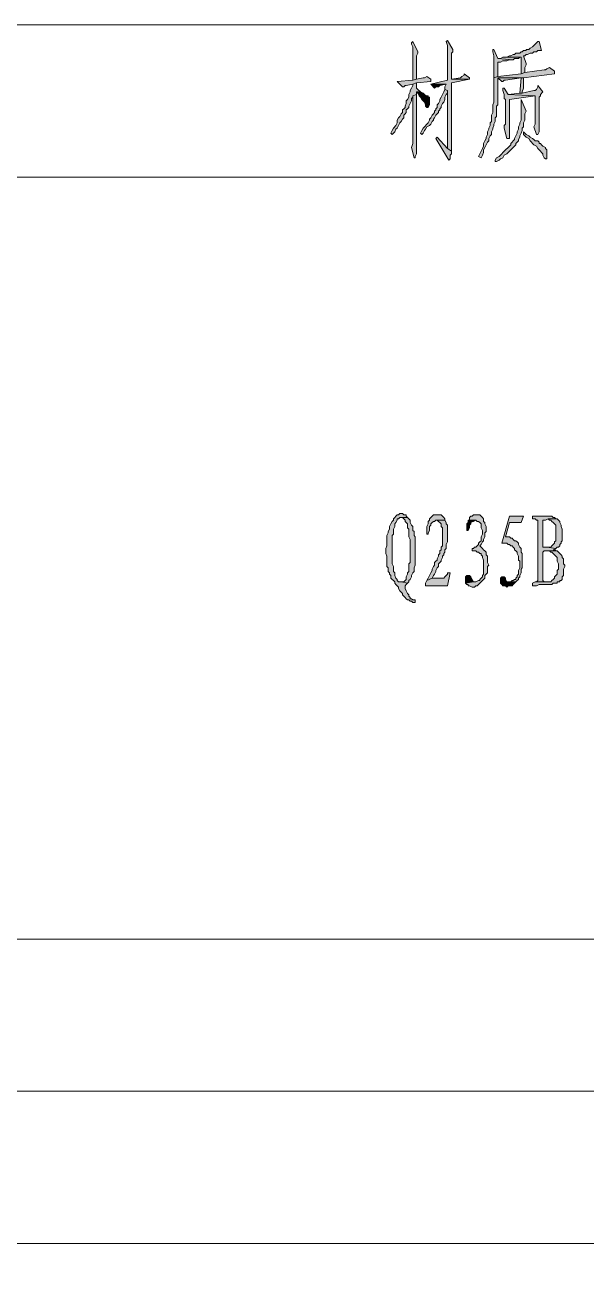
# Model space of a CAD drawing. Header units: millimetres. Extents: x 24 to 410, y 10 to 282.
# Drawn here: x 273.48 to 291.91, y 132.29 to 173.1 of the extents above; entities that cross this region are included whole.
import ezdxf

# ---------------------------------------------------------------- set-up
doc = ezdxf.new("R2010")
doc.units = ezdxf.units.MM

msp = doc.modelspace()

# ---------------------------------------------------------------- hatches: boundary and pattern name
h = msp.add_hatch(color=7)
h.dxf.hatch_style = 2
h.paths.add_polyline_path([(286.215667, 172.550667), (286.173333, 172.508333), (286.173333, 172.466), (286.215667, 172.381333), (286.215667, 171.280667), (286.342667, 171.323), (286.342667, 171.704), (286.342667, 171.746333), (286.342667, 172.085), (286.385, 172.169667), (286.385, 172.212)])
h = msp.add_hatch(color=7)
h.dxf.hatch_style = 2
h.paths.add_polyline_path([(287.358667, 172.593), (287.316333, 172.550667), (287.358667, 172.423667), (287.358667, 171.280667), (286.808333, 171.153667), (287.316333, 171.153667), (287.274, 171.069), (287.274, 170.984333), (287.358667, 170.942), (287.358667, 169.037), (287.485667, 168.952333), (287.485667, 169.629667), (287.485667, 169.799), (287.485667, 171.196), (288.078333, 171.323), (287.485667, 171.323), (287.485667, 171.365333), (287.485667, 172.169667), (287.528, 172.212), (287.528, 172.296667)])
h = msp.add_hatch(color=7)
h.dxf.hatch_style = 2
h.paths.add_polyline_path([(288.882667, 172.296667), (288.840333, 172.296667), (288.840333, 172.212), (288.882667, 172.085), (288.882667, 171.365333), (289.009667, 171.407667), (289.009667, 171.873333), (289.052, 171.873333), (289.094333, 171.873333), (289.179, 171.915667), (289.263667, 171.915667), (289.306, 171.915667), (289.390667, 171.958), (289.517667, 171.958), (289.009667, 172.000333)])
h = msp.add_hatch(color=7)
h.dxf.hatch_style = 2
h.paths.add_polyline_path([(290.364333, 172.550667), (290.322, 172.550667), (290.279667, 172.508333), (290.237333, 172.466), (290.195, 172.423667), (290.152667, 172.381333), (290.068, 172.339), (290.025667, 172.296667), (289.941, 172.296667), (289.941, 172.254333), (289.856333, 172.254333), (289.814, 172.212), (289.771667, 172.212), (289.729333, 172.169667), (289.602333, 172.169667), (289.56, 172.127333), (289.517667, 172.127333), (289.433, 172.085), (289.390667, 172.085), (289.306, 172.042667), (289.771667, 172.042667), (289.771667, 172.000333), (289.771667, 171.915667), (289.771667, 171.831), (289.771667, 171.492333), (289.898667, 171.534667), (289.898667, 171.704), (289.941, 171.788667), (289.941, 171.831), (289.856333, 172.085), (289.898667, 172.085), (289.941, 172.127333), (289.983333, 172.127333), (290.068, 172.169667), (290.152667, 172.169667), (290.195, 172.212), (290.279667, 172.212), (290.322, 172.254333), (290.449, 172.254333)])
h = msp.add_hatch(color=7)
h.dxf.hatch_style = 2
h.paths.add_polyline_path([(289.306, 172.042667), (289.179, 172.042667), (289.094333, 172.000333), (289.009667, 172.000333), (289.517667, 171.958), (289.56, 172.000333), (289.687, 172.000333), (289.729333, 172.042667), (289.771667, 172.042667)])
h = msp.add_hatch(color=7)
h.dxf.hatch_style = 2
h.paths.add_polyline_path([(287.909, 171.492333), (287.909, 171.45), (287.824333, 171.407667), (287.782, 171.365333), (287.485667, 171.323), (288.078333, 171.323), (288.078333, 171.365333)])
h = msp.add_hatch(color=7)
h.dxf.hatch_style = 2
h.paths.add_polyline_path([(290.703, 171.704), (290.618333, 171.661667), (290.576, 171.619333), (290.533667, 171.619333), (289.898667, 171.534667), (289.771667, 171.492333), (289.009667, 171.407667), (288.882667, 171.365333), (288.882667, 170.561), (288.840333, 170.476333), (288.840333, 170.222333), (288.798, 170.137667), (288.798, 170.053), (288.798, 170.010667), (288.798, 169.926), (288.755667, 169.883667), (288.755667, 169.799), (288.713333, 169.714333), (288.713333, 169.672), (288.671, 169.587333), (288.671, 169.502667), (288.628667, 169.418), (288.628667, 169.375667), (288.586333, 169.291), (288.544, 169.206333), (288.544, 169.121667), (288.501667, 169.037), (288.459333, 168.952333), (288.417, 168.867667), (288.374667, 168.783), (288.459333, 168.740667), (288.501667, 168.825333), (288.544, 168.91), (288.544, 168.994667), (288.586333, 169.079333), (288.628667, 169.164), (288.671, 169.248667), (288.713333, 169.291), (288.713333, 169.375667), (288.755667, 169.460333), (288.798, 169.502667), (288.798, 169.587333), (288.840333, 169.672), (288.840333, 169.714333), (288.882667, 169.799), (288.882667, 169.841333), (288.925, 169.926), (288.925, 170.053), (288.967333, 170.095333), (288.967333, 170.434), (289.009667, 170.476333), (289.009667, 171.365333), (289.856333, 171.365333), (290.872333, 171.492333), (290.872333, 171.577)])
h = msp.add_hatch(color=7)
h.dxf.hatch_style = 2
h.paths.add_polyline_path([(286.342667, 171.196), (286.215667, 171.153667), (286.215667, 171.111333), (286.173333, 171.026667), (286.131, 170.942), (286.131, 170.899667), (286.088667, 170.815), (286.088667, 170.730333), (286.046333, 170.645667), (286.004, 170.603333), (286.004, 170.518667), (285.961667, 170.434), (285.961667, 170.391667), (285.919333, 170.349333), (285.877, 170.307), (285.877, 170.222333), (285.834667, 170.18), (285.792333, 170.095333), (285.75, 170.053), (285.707667, 169.968333), (285.707667, 169.883667), (285.665333, 169.799), (285.580667, 169.714333), (285.538333, 169.629667), (285.496, 169.545), (285.538333, 169.502667), (285.623, 169.587333), (285.665333, 169.672), (285.707667, 169.714333), (285.75, 169.799), (285.792333, 169.883667), (285.834667, 169.926), (285.877, 170.010667), (285.919333, 170.053), (285.919333, 170.137667), (285.961667, 170.18), (286.004, 170.222333), (286.004, 170.307), (286.046333, 170.349333), (286.088667, 170.391667), (286.088667, 170.434), (286.131, 170.518667), (286.173333, 170.603333), (286.173333, 170.688), (286.215667, 170.730333), (286.215667, 170.772667), (286.342667, 170.815), (286.342667, 170.899667), (286.469667, 170.899667), (286.385, 170.984333), (286.342667, 171.026667)])
h = msp.add_hatch(color=7)
h.dxf.hatch_style = 2
h.paths.add_polyline_path([(286.681333, 171.407667), (286.596667, 171.365333), (286.554333, 171.365333), (286.342667, 171.323), (286.215667, 171.280667), (285.707667, 171.238333), (285.877, 171.069), (285.919333, 171.069), (285.961667, 171.111333), (286.004, 171.111333), (286.215667, 171.153667), (286.342667, 171.196), (286.808333, 171.238333), (286.808333, 171.323)])
h = msp.add_hatch(color=7)
h.dxf.hatch_style = 2
h.paths.add_polyline_path([(286.808333, 171.153667), (286.935333, 171.026667), (286.977667, 171.069), (287.062333, 171.069), (287.104667, 171.111333), (287.316333, 171.153667)])
h = msp.add_hatch(color=7)
h.dxf.hatch_style = 2
h.paths.add_polyline_path([(289.009667, 171.365333), (289.136667, 171.238333), (289.179, 171.238333), (289.221333, 171.280667), (289.263667, 171.280667), (289.771667, 171.365333)])
h = msp.add_hatch(color=7)
h.dxf.hatch_style = 2
h.paths.add_polyline_path([(289.856333, 171.365333), (289.009667, 171.365333), (289.771667, 171.365333), (289.729333, 170.857333), (289.814, 170.857333), (289.814, 170.899667), (289.856333, 171.026667)])
h = msp.add_hatch(color=7)
h.dxf.hatch_style = 2
h.paths.add_polyline_path([(289.221333, 171.026667), (289.179, 171.026667), (289.179, 170.942), (289.221333, 170.815), (289.221333, 170.688), (289.263667, 170.645667), (289.263667, 169.841333), (289.221333, 169.799), (289.221333, 169.714333), (289.306, 169.375667), (289.390667, 169.375667), (289.390667, 169.460333), (289.390667, 169.587333), (289.390667, 169.672), (289.390667, 170.645667), (290.237333, 170.772667), (289.348333, 170.815)])
h = msp.add_hatch(color=7)
h.dxf.hatch_style = 2
h.paths.add_polyline_path([(290.322, 171.111333), (290.322, 171.069), (290.279667, 170.984333), (290.237333, 170.942), (290.195, 170.942), (289.814, 170.857333), (289.729333, 170.857333), (289.348333, 170.815), (290.237333, 170.772667), (290.237333, 169.841333), (290.195, 169.756667), (290.279667, 169.502667), (290.322, 169.502667), (290.364333, 169.587333), (290.364333, 169.672), (290.364333, 170.730333), (290.406667, 170.772667), (290.406667, 170.815), (290.491333, 170.899667)])
h = msp.add_hatch(color=7)
h.dxf.hatch_style = 2
h.paths.add_polyline_path([(286.342667, 170.815), (286.215667, 170.772667), (286.215667, 169.206333), (286.173333, 169.079333), (286.258, 168.740667), (286.300333, 168.740667), (286.300333, 168.783), (286.342667, 168.867667)])
h = msp.add_hatch(color=7)
h.dxf.hatch_style = 2
h.paths.add_polyline_path([(286.469667, 170.899667), (286.342667, 170.899667), (286.385, 170.857333), (286.427333, 170.772667), (286.469667, 170.730333), (286.512, 170.645667), (286.554333, 170.603333), (286.596667, 170.561), (286.639, 170.476333), (286.639, 170.434), (286.681333, 170.391667), (286.723667, 170.391667), (286.766, 170.476333), (286.766, 170.730333), (286.723667, 170.730333), (286.723667, 170.772667), (286.681333, 170.772667), (286.596667, 170.815), (286.554333, 170.857333)])
h = msp.add_hatch(color=7)
h.dxf.hatch_style = 2
h.paths.add_polyline_path([(287.274, 170.984333), (287.231667, 170.899667), (287.189333, 170.815), (287.147, 170.730333), (287.104667, 170.645667), (287.104667, 170.603333), (287.062333, 170.518667), (287.02, 170.476333), (287.02, 170.391667), (286.977667, 170.349333), (286.977667, 170.307), (286.935333, 170.264667), (286.935333, 170.222333), (286.893, 170.18), (286.850667, 170.137667), (286.808333, 170.053), (286.766, 170.010667), (286.766, 169.968333), (286.723667, 169.883667), (286.681333, 169.841333), (286.596667, 169.756667), (286.554333, 169.714333), (286.512, 169.629667), (286.469667, 169.545), (286.512, 169.502667), (286.554333, 169.545), (286.596667, 169.629667), (286.639, 169.672), (286.681333, 169.756667), (286.766, 169.799), (286.808333, 169.841333), (286.850667, 169.926), (286.893, 169.968333), (286.893, 170.010667), (286.935333, 170.053), (286.977667, 170.137667), (287.02, 170.18), (287.062333, 170.222333), (287.062333, 170.264667), (287.104667, 170.307), (287.104667, 170.349333), (287.147, 170.391667), (287.147, 170.434), (287.189333, 170.518667), (287.231667, 170.561), (287.274, 170.645667), (287.274, 170.730333), (287.316333, 170.815), (287.358667, 170.857333), (287.358667, 170.942)])
h = msp.add_hatch(color=7)
h.dxf.hatch_style = 2
h.paths.add_polyline_path([(289.771667, 170.645667), (289.771667, 169.968333), (289.729333, 169.883667), (289.729333, 169.841333), (289.687, 169.756667), (289.687, 169.672), (289.644667, 169.587333), (289.644667, 169.545), (289.602333, 169.460333), (289.56, 169.375667), (289.56, 169.333333), (289.517667, 169.291), (289.475333, 169.248667), (289.433, 169.206333), (289.433, 169.164), (289.390667, 169.121667), (289.348333, 169.079333), (289.263667, 168.994667), (289.221333, 168.952333), (289.179, 168.91), (289.136667, 168.867667), (289.052, 168.783), (288.967333, 168.740667), (288.925, 168.656), (288.925, 168.613667), (288.967333, 168.613667), (289.052, 168.656), (289.094333, 168.698333), (289.179, 168.740667), (289.221333, 168.825333), (289.306, 168.867667), (289.348333, 168.91), (289.390667, 168.952333), (289.433, 168.994667), (289.475333, 169.037), (289.517667, 169.079333), (289.56, 169.121667), (289.602333, 169.164), (289.602333, 169.206333), (289.644667, 169.248667), (289.687, 169.291), (289.687, 169.333333), (289.729333, 169.418), (289.729333, 169.460333), (289.771667, 169.545), (289.814, 169.629667), (289.814, 169.714333), (289.856333, 169.756667), (289.856333, 169.883667), (289.898667, 169.968333), (289.898667, 170.18), (289.941, 170.264667)])
h = msp.add_hatch(color=7)
h.dxf.hatch_style = 2
h.paths.add_polyline_path([(287.02, 169.418), (286.977667, 169.375667), (287.401, 168.656), (287.443333, 168.698333), (287.443333, 168.825333), (287.485667, 168.867667), (287.485667, 168.952333), (287.358667, 169.037)])
h = msp.add_hatch(color=7)
h.dxf.hatch_style = 2
h.paths.add_polyline_path([(289.856333, 169.587333), (289.856333, 169.502667), (289.898667, 169.460333), (289.941, 169.418), (290.025667, 169.375667), (290.068, 169.291), (290.110333, 169.248667), (290.152667, 169.206333), (290.195, 169.164), (290.279667, 169.121667), (290.322, 169.037), (290.364333, 168.994667), (290.406667, 168.952333), (290.449, 168.91), (290.491333, 168.867667), (290.491333, 168.825333), (290.533667, 168.740667), (290.576, 168.698333), (290.618333, 168.698333), (290.618333, 168.825333), (290.618333, 168.994667), (290.576, 169.037), (290.576, 169.079333), (290.491333, 169.121667), (290.449, 169.164), (290.406667, 169.206333), (290.364333, 169.206333), (290.364333, 169.248667), (290.322, 169.291), (290.237333, 169.291), (290.195, 169.333333), (290.152667, 169.375667), (290.068, 169.418), (290.025667, 169.460333), (289.941, 169.502667)])
h = msp.add_hatch(color=7)
h.dxf.hatch_style = 2
h.paths.add_polyline_path([(285.877, 157.056667), (285.792333, 157.056667), (285.75, 157.014333), (285.707667, 157.014333), (285.665333, 156.972), (285.623, 156.929667), (285.580667, 156.887333), (285.580667, 156.845), (285.538333, 156.802667), (285.496, 156.718), (285.453667, 156.633333), (285.453667, 156.548667), (285.411333, 156.464), (285.411333, 156.421667), (285.369, 156.337), (285.369, 155.998333), (285.326667, 155.913667), (285.326667, 155.744333), (285.369, 155.659667), (285.369, 155.321), (285.411333, 155.278667), (285.411333, 155.151667), (285.453667, 155.109333), (285.453667, 155.067), (285.496, 155.024667), (285.496, 154.94), (285.538333, 154.897667), (285.580667, 154.855333), (285.623, 154.813), (285.623, 154.770667), (285.665333, 154.728333), (285.707667, 154.686), (285.75, 154.643667), (285.75, 154.601333), (285.792333, 154.516667), (285.834667, 154.474333), (285.877, 154.432), (285.877, 154.389667), (285.919333, 154.347333), (285.961667, 154.305), (286.004, 154.262667), (286.046333, 154.220333), (286.088667, 154.220333), (286.131, 154.178), (286.173333, 154.178), (286.215667, 154.135667), (286.300333, 154.135667), (286.300333, 154.220333), (286.215667, 154.220333), (286.173333, 154.262667), (286.131, 154.262667), (286.131, 154.305), (286.088667, 154.347333), (286.088667, 154.389667), (286.046333, 154.432), (286.004, 154.516667), (285.961667, 154.601333), (285.961667, 154.686), (286.004, 154.728333), (286.046333, 154.770667), (285.834667, 154.813), (285.75, 154.813), (285.707667, 154.855333), (285.707667, 154.897667), (285.665333, 154.94), (285.623, 155.024667), (285.623, 155.109333), (285.580667, 155.151667), (285.580667, 155.321), (285.538333, 155.405667), (285.538333, 156.337), (285.580667, 156.379333), (285.580667, 156.548667), (285.623, 156.633333), (285.623, 156.718), (285.665333, 156.760333), (285.707667, 156.845), (285.707667, 156.887333), (285.75, 156.887333), (285.792333, 156.929667), (286.046333, 156.929667), (286.004, 156.972), (286.004, 157.014333), (285.961667, 157.014333), (285.919333, 157.014333)])
h = msp.add_hatch(color=7)
h.dxf.hatch_style = 2
h.paths.add_polyline_path([(286.046333, 156.929667), (285.834667, 156.929667), (285.877, 156.929667), (285.919333, 156.887333), (285.961667, 156.845), (285.961667, 156.802667), (286.004, 156.760333), (286.046333, 156.718), (286.046333, 156.591), (286.088667, 156.548667), (286.088667, 156.294667), (286.131, 156.21), (286.131, 155.532667), (286.131, 155.448), (286.088667, 155.405667), (286.088667, 155.151667), (286.046333, 155.109333), (286.046333, 155.067), (286.004, 154.982333), (286.004, 154.897667), (285.961667, 154.855333), (285.919333, 154.813), (285.834667, 154.813), (286.046333, 154.770667), (286.088667, 154.813), (286.088667, 154.855333), (286.131, 154.897667), (286.173333, 154.982333), (286.173333, 155.024667), (286.215667, 155.109333), (286.258, 155.151667), (286.258, 155.278667), (286.300333, 155.363333), (286.300333, 156.294667), (286.258, 156.337), (286.258, 156.464), (286.215667, 156.506333), (286.215667, 156.633333), (286.173333, 156.675667), (286.131, 156.760333), (286.131, 156.845), (286.088667, 156.887333)])
h = msp.add_hatch(color=7)
h.dxf.hatch_style = 2
h.paths.add_polyline_path([(287.02, 157.014333), (286.893, 157.014333), (286.850667, 156.972), (286.808333, 156.929667), (286.766, 156.887333), (286.766, 156.845), (286.723667, 156.802667), (286.723667, 156.718), (286.681333, 156.633333), (286.681333, 156.379333), (286.723667, 156.379333), (286.723667, 156.421667), (286.766, 156.506333), (286.766, 156.633333), (286.808333, 156.675667), (286.808333, 156.718), (286.850667, 156.760333), (286.893, 156.802667), (286.935333, 156.802667), (286.977667, 156.845), (287.274, 156.845), (287.274, 156.887333), (287.231667, 156.929667), (287.189333, 156.972), (287.147, 157.014333)])
h = msp.add_hatch(color=7)
h.dxf.hatch_style = 2
h.paths.add_polyline_path([(287.274, 156.845), (286.977667, 156.845), (287.02, 156.845), (287.062333, 156.802667), (287.104667, 156.760333), (287.147, 156.718), (287.147, 156.633333), (287.189333, 156.591), (287.189333, 155.998333), (287.147, 155.956), (287.147, 155.871333), (287.104667, 155.829), (287.104667, 155.744333), (287.062333, 155.702), (287.062333, 155.659667), (287.02, 155.575), (287.02, 155.532667), (286.977667, 155.490333), (286.935333, 155.448), (286.935333, 155.363333), (286.893, 155.321), (286.850667, 155.236333), (286.850667, 155.194), (286.808333, 155.109333), (286.766, 155.024667), (286.723667, 154.94), (286.681333, 154.855333), (286.850667, 154.94), (286.893, 155.024667), (286.935333, 155.067), (286.977667, 155.151667), (286.977667, 155.194), (287.02, 155.278667), (287.062333, 155.321), (287.062333, 155.405667), (287.104667, 155.448), (287.147, 155.490333), (287.147, 155.532667), (287.189333, 155.617333), (287.189333, 155.659667), (287.231667, 155.702), (287.231667, 155.744333), (287.274, 155.786667), (287.274, 155.871333), (287.316333, 155.913667), (287.316333, 156.040667), (287.358667, 156.125333), (287.358667, 156.675667), (287.316333, 156.718), (287.316333, 156.760333)])
h = msp.add_hatch(color=7)
h.dxf.hatch_style = 2
h.paths.add_polyline_path([(288.29, 157.014333), (288.205333, 157.014333), (288.163, 156.972), (288.120667, 156.972), (288.078333, 156.929667), (288.078333, 156.845), (288.036, 156.845), (288.29, 156.845), (288.332333, 156.802667), (288.374667, 156.802667), (288.417, 156.760333), (288.459333, 156.718), (288.459333, 156.591), (288.501667, 156.506333), (288.501667, 156.379333), (288.459333, 156.294667), (288.459333, 156.167667), (288.417, 156.125333), (288.374667, 156.083), (288.374667, 156.040667), (288.332333, 155.998333), (288.29, 155.956), (288.247667, 155.956), (288.205333, 155.913667), (288.163, 155.913667), (288.163, 155.829), (288.29, 155.829), (288.332333, 155.786667), (288.374667, 155.786667), (288.417, 155.744333), (288.459333, 155.744333), (288.459333, 155.702), (288.501667, 155.659667), (288.501667, 155.617333), (288.544, 155.532667), (288.544, 155.067), (288.501667, 155.024667), (288.501667, 154.982333), (288.459333, 154.94), (288.417, 154.897667), (288.417, 154.855333), (288.374667, 154.855333), (288.29, 154.813), (288.205333, 154.813), (287.951333, 154.770667), (287.993667, 154.728333), (288.036, 154.728333), (288.036, 154.686), (288.078333, 154.686), (288.163, 154.643667), (288.247667, 154.643667), (288.29, 154.686), (288.332333, 154.686), (288.374667, 154.728333), (288.417, 154.770667), (288.459333, 154.813), (288.544, 154.897667), (288.586333, 154.94), (288.586333, 155.024667), (288.628667, 155.067), (288.671, 155.109333), (288.671, 155.321), (288.713333, 155.363333), (288.671, 155.448), (288.671, 155.659667), (288.628667, 155.702), (288.628667, 155.786667), (288.586333, 155.829), (288.544, 155.871333), (288.501667, 155.913667), (288.459333, 155.956), (288.417, 155.998333), (288.459333, 156.040667), (288.501667, 156.125333), (288.544, 156.167667), (288.544, 156.21), (288.586333, 156.294667), (288.586333, 156.421667), (288.628667, 156.464), (288.628667, 156.633333), (288.586333, 156.718), (288.586333, 156.760333), (288.544, 156.802667), (288.544, 156.887333), (288.501667, 156.929667), (288.459333, 156.972), (288.417, 157.014333)])
h = msp.add_hatch(color=7)
h.dxf.hatch_style = 2
h.paths.add_polyline_path([(288.036, 156.845), (288.036, 156.760333), (287.993667, 156.718), (287.993667, 156.506333), (288.036, 156.506333), (288.078333, 156.591), (288.078333, 156.675667), (288.120667, 156.718), (288.120667, 156.760333), (288.163, 156.802667), (288.205333, 156.802667), (288.29, 156.845)])
h = msp.add_hatch(color=7)
h.dxf.hatch_style = 2
h.paths.add_polyline_path([(289.856333, 156.972), (289.390667, 156.972), (289.136667, 156.083), (289.306, 156.083), (289.348333, 156.040667), (289.390667, 156.040667), (289.433, 155.998333), (289.475333, 155.998333), (289.517667, 155.956), (289.56, 155.913667), (289.56, 155.871333), (289.602333, 155.829), (289.644667, 155.786667), (289.644667, 155.744333), (289.687, 155.659667), (289.687, 155.532667), (289.729333, 155.490333), (289.729333, 155.278667), (289.687, 155.194), (289.687, 155.151667), (289.687, 155.067), (289.644667, 155.024667), (289.644667, 154.982333), (289.602333, 154.94), (289.602333, 154.897667), (289.56, 154.897667), (289.517667, 154.855333), (289.475333, 154.855333), (289.433, 154.813), (289.306, 154.813), (289.602333, 154.813), (289.644667, 154.855333), (289.687, 154.897667), (289.687, 154.94), (289.729333, 154.982333), (289.729333, 155.024667), (289.771667, 155.109333), (289.771667, 155.236333), (289.814, 155.278667), (289.814, 155.744333), (289.771667, 155.786667), (289.771667, 155.913667), (289.729333, 155.956), (289.687, 156.040667), (289.687, 156.083), (289.644667, 156.125333), (289.602333, 156.167667), (289.56, 156.167667), (289.517667, 156.21), (289.475333, 156.252333), (289.433, 156.252333), (289.390667, 156.294667), (289.263667, 156.294667), (289.390667, 156.760333), (289.771667, 156.760333)])
h = msp.add_hatch(color=7)
h.dxf.hatch_style = 2
h.paths.add_polyline_path([(290.618333, 156.972), (290.152667, 156.972), (290.152667, 156.887333), (290.237333, 156.887333), (290.279667, 156.845), (290.322, 156.845), (290.322, 156.802667), (290.322, 154.855333), (290.279667, 154.813), (290.576, 154.813), (290.533667, 154.813), (290.491333, 154.855333), (290.491333, 155.786667), (290.533667, 155.829), (290.914667, 155.829), (290.872333, 155.871333), (290.83, 155.871333), (290.872333, 155.871333), (290.914667, 155.913667), (290.618333, 155.956), (290.491333, 155.956), (290.491333, 155.998333), (290.491333, 156.845), (290.533667, 156.845), (290.576, 156.845), (290.660667, 156.887333), (290.957, 156.887333), (290.914667, 156.887333), (290.872333, 156.929667), (290.83, 156.929667), (290.787667, 156.972)])
h = msp.add_hatch(color=7)
h.dxf.hatch_style = 2
h.paths.add_polyline_path([(290.957, 156.887333), (290.660667, 156.887333), (290.703, 156.845), (290.745333, 156.845), (290.787667, 156.802667), (290.83, 156.760333), (290.872333, 156.718), (290.914667, 156.675667), (290.914667, 156.167667), (290.872333, 156.125333), (290.872333, 156.083), (290.83, 156.040667), (290.787667, 155.998333), (290.745333, 155.956), (290.618333, 155.956), (290.914667, 155.913667), (290.957, 155.956), (290.999333, 155.956), (291.041667, 155.998333), (291.041667, 156.040667), (291.084, 156.083), (291.084, 156.125333), (291.126333, 156.167667), (291.126333, 156.548667), (291.084, 156.633333), (291.084, 156.675667), (291.041667, 156.760333), (291.041667, 156.802667), (290.999333, 156.845)])
h = msp.add_hatch(color=7)
h.dxf.hatch_style = 2
h.paths.add_polyline_path([(290.914667, 155.829), (290.660667, 155.829), (290.703, 155.829), (290.745333, 155.786667), (290.787667, 155.786667), (290.83, 155.744333), (290.872333, 155.702), (290.914667, 155.659667), (290.957, 155.617333), (290.957, 155.490333), (290.999333, 155.405667), (290.999333, 155.236333), (290.957, 155.194), (290.957, 155.067), (290.914667, 155.024667), (290.872333, 154.982333), (290.872333, 154.94), (290.83, 154.897667), (290.787667, 154.855333), (290.745333, 154.813), (290.703, 154.813), (290.237333, 154.813), (290.152667, 154.770667), (290.152667, 154.686), (290.195, 154.686), (290.279667, 154.686), (290.364333, 154.728333), (290.787667, 154.728333), (290.83, 154.770667), (290.957, 154.770667), (290.957, 154.813), (291.041667, 154.813), (291.041667, 154.855333), (291.084, 154.855333), (291.126333, 154.897667), (291.126333, 154.982333), (291.168667, 155.024667), (291.168667, 155.236333), (291.211, 155.321), (291.211, 155.363333), (291.168667, 155.405667), (291.168667, 155.575), (291.126333, 155.617333), (291.126333, 155.659667), (291.084, 155.702), (291.041667, 155.744333), (290.999333, 155.786667), (290.957, 155.829)])
h = msp.add_hatch(color=7)
h.dxf.hatch_style = 2
h.paths.add_polyline_path([(287.443333, 155.109333), (287.358667, 155.109333), (287.358667, 155.067), (287.316333, 155.024667), (287.274, 154.982333), (287.231667, 154.94), (286.850667, 154.94), (286.681333, 154.855333), (286.639, 154.770667), (286.639, 154.686), (287.358667, 154.686)])
h = msp.add_hatch(color=7)
h.dxf.hatch_style = 2
h.paths.add_polyline_path([(288.036, 155.024667), (287.993667, 155.024667), (287.951333, 154.982333), (287.951333, 154.770667), (288.205333, 154.813), (288.163, 154.897667), (288.120667, 154.982333), (288.078333, 155.024667)])
h = msp.add_hatch(color=7)
h.dxf.hatch_style = 2
h.paths.add_polyline_path([(289.179, 154.982333), (289.136667, 154.982333), (289.094333, 154.94), (289.094333, 154.770667), (289.136667, 154.728333), (289.179, 154.686), (289.263667, 154.686), (289.306, 154.643667), (289.348333, 154.686), (289.475333, 154.686), (289.517667, 154.728333), (289.56, 154.770667), (289.602333, 154.813), (289.306, 154.813), (289.263667, 154.897667), (289.263667, 154.94), (289.221333, 154.982333)])

# ---------------------------------------------------------------- linework, layer by layer
at = {"color": 7, "lineweight": 0}
for points in [[(249.047, 173.101), (377.063, 173.101), (377.063, 118.11), (249.047, 118.11)], [(286.215667, 172.550667), (286.173333, 172.508333), (286.173333, 172.466), (286.215667, 172.381333), (286.215667, 171.280667), (286.342667, 171.323), (286.342667, 171.704), (286.342667, 171.746333), (286.342667, 172.085), (286.385, 172.169667), (286.385, 172.212)], [(287.358667, 172.593), (287.316333, 172.550667), (287.358667, 172.423667), (287.358667, 171.280667), (286.808333, 171.153667), (287.316333, 171.153667), (287.274, 171.069), (287.274, 170.984333), (287.358667, 170.942), (287.358667, 169.037), (287.485667, 168.952333), (287.485667, 169.629667), (287.485667, 169.799), (287.485667, 171.196), (288.078333, 171.323), (287.485667, 171.323), (287.485667, 171.365333), (287.485667, 172.169667), (287.528, 172.212), (287.528, 172.296667)], [(288.882667, 172.296667), (288.840333, 172.296667), (288.840333, 172.212), (288.882667, 172.085), (288.882667, 171.365333), (289.009667, 171.407667), (289.009667, 171.873333), (289.052, 171.873333), (289.094333, 171.873333), (289.179, 171.915667), (289.263667, 171.915667), (289.306, 171.915667), (289.390667, 171.958), (289.517667, 171.958), (289.009667, 172.000333)], [(290.364333, 172.550667), (290.322, 172.550667), (290.279667, 172.508333), (290.237333, 172.466), (290.195, 172.423667), (290.152667, 172.381333), (290.068, 172.339), (290.025667, 172.296667), (289.941, 172.296667), (289.941, 172.254333), (289.856333, 172.254333), (289.814, 172.212), (289.771667, 172.212), (289.729333, 172.169667), (289.602333, 172.169667), (289.56, 172.127333), (289.517667, 172.127333), (289.433, 172.085), (289.390667, 172.085), (289.306, 172.042667), (289.771667, 172.042667), (289.771667, 172.000333), (289.771667, 171.915667), (289.771667, 171.831), (289.771667, 171.492333), (289.898667, 171.534667), (289.898667, 171.704), (289.941, 171.788667), (289.941, 171.831), (289.856333, 172.085), (289.898667, 172.085), (289.941, 172.127333), (289.983333, 172.127333), (290.068, 172.169667), (290.152667, 172.169667), (290.195, 172.212), (290.279667, 172.212), (290.322, 172.254333), (290.449, 172.254333)], [(289.306, 172.042667), (289.179, 172.042667), (289.094333, 172.000333), (289.009667, 172.000333), (289.517667, 171.958), (289.56, 172.000333), (289.687, 172.000333), (289.729333, 172.042667), (289.771667, 172.042667)], [(287.909, 171.492333), (287.909, 171.45), (287.824333, 171.407667), (287.782, 171.365333), (287.485667, 171.323), (288.078333, 171.323), (288.078333, 171.365333)], [(290.703, 171.704), (290.618333, 171.661667), (290.576, 171.619333), (290.533667, 171.619333), (289.898667, 171.534667), (289.771667, 171.492333), (289.009667, 171.407667), (288.882667, 171.365333), (288.882667, 170.561), (288.840333, 170.476333), (288.840333, 170.222333), (288.798, 170.137667), (288.798, 170.053), (288.798, 170.010667), (288.798, 169.926), (288.755667, 169.883667), (288.755667, 169.799), (288.713333, 169.714333), (288.713333, 169.672), (288.671, 169.587333), (288.671, 169.502667), (288.628667, 169.418), (288.628667, 169.375667), (288.586333, 169.291), (288.544, 169.206333), (288.544, 169.121667), (288.501667, 169.037), (288.459333, 168.952333), (288.417, 168.867667), (288.374667, 168.783), (288.459333, 168.740667), (288.501667, 168.825333), (288.544, 168.91), (288.544, 168.994667), (288.586333, 169.079333), (288.628667, 169.164), (288.671, 169.248667), (288.713333, 169.291), (288.713333, 169.375667), (288.755667, 169.460333), (288.798, 169.502667), (288.798, 169.587333), (288.840333, 169.672), (288.840333, 169.714333), (288.882667, 169.799), (288.882667, 169.841333), (288.925, 169.926), (288.925, 170.053), (288.967333, 170.095333), (288.967333, 170.434), (289.009667, 170.476333), (289.009667, 171.365333), (289.856333, 171.365333), (290.872333, 171.492333), (290.872333, 171.577)], [(286.342667, 171.196), (286.215667, 171.153667), (286.215667, 171.111333), (286.173333, 171.026667), (286.131, 170.942), (286.131, 170.899667), (286.088667, 170.815), (286.088667, 170.730333), (286.046333, 170.645667), (286.004, 170.603333), (286.004, 170.518667), (285.961667, 170.434), (285.961667, 170.391667), (285.919333, 170.349333), (285.877, 170.307), (285.877, 170.222333), (285.834667, 170.18), (285.792333, 170.095333), (285.75, 170.053), (285.707667, 169.968333), (285.707667, 169.883667), (285.665333, 169.799), (285.580667, 169.714333), (285.538333, 169.629667), (285.496, 169.545), (285.538333, 169.502667), (285.623, 169.587333), (285.665333, 169.672), (285.707667, 169.714333), (285.75, 169.799), (285.792333, 169.883667), (285.834667, 169.926), (285.877, 170.010667), (285.919333, 170.053), (285.919333, 170.137667), (285.961667, 170.18), (286.004, 170.222333), (286.004, 170.307), (286.046333, 170.349333), (286.088667, 170.391667), (286.088667, 170.434), (286.131, 170.518667), (286.173333, 170.603333), (286.173333, 170.688), (286.215667, 170.730333), (286.215667, 170.772667), (286.342667, 170.815), (286.342667, 170.899667), (286.469667, 170.899667), (286.385, 170.984333), (286.342667, 171.026667)], [(286.681333, 171.407667), (286.596667, 171.365333), (286.554333, 171.365333), (286.342667, 171.323), (286.215667, 171.280667), (285.707667, 171.238333), (285.877, 171.069), (285.919333, 171.069), (285.961667, 171.111333), (286.004, 171.111333), (286.215667, 171.153667), (286.342667, 171.196), (286.808333, 171.238333), (286.808333, 171.323)], [(286.808333, 171.153667), (286.935333, 171.026667), (286.977667, 171.069), (287.062333, 171.069), (287.104667, 171.111333), (287.316333, 171.153667)], [(289.009667, 171.365333), (289.136667, 171.238333), (289.179, 171.238333), (289.221333, 171.280667), (289.263667, 171.280667), (289.771667, 171.365333)], [(289.856333, 171.365333), (289.009667, 171.365333), (289.771667, 171.365333), (289.729333, 170.857333), (289.814, 170.857333), (289.814, 170.899667), (289.856333, 171.026667)], [(289.221333, 171.026667), (289.179, 171.026667), (289.179, 170.942), (289.221333, 170.815), (289.221333, 170.688), (289.263667, 170.645667), (289.263667, 169.841333), (289.221333, 169.799), (289.221333, 169.714333), (289.306, 169.375667), (289.390667, 169.375667), (289.390667, 169.460333), (289.390667, 169.587333), (289.390667, 169.672), (289.390667, 170.645667), (290.237333, 170.772667), (289.348333, 170.815)], [(290.322, 171.111333), (290.322, 171.069), (290.279667, 170.984333), (290.237333, 170.942), (290.195, 170.942), (289.814, 170.857333), (289.729333, 170.857333), (289.348333, 170.815), (290.237333, 170.772667), (290.237333, 169.841333), (290.195, 169.756667), (290.279667, 169.502667), (290.322, 169.502667), (290.364333, 169.587333), (290.364333, 169.672), (290.364333, 170.730333), (290.406667, 170.772667), (290.406667, 170.815), (290.491333, 170.899667)], [(286.342667, 170.815), (286.215667, 170.772667), (286.215667, 169.206333), (286.173333, 169.079333), (286.258, 168.740667), (286.300333, 168.740667), (286.300333, 168.783), (286.342667, 168.867667)], [(286.469667, 170.899667), (286.342667, 170.899667), (286.385, 170.857333), (286.427333, 170.772667), (286.469667, 170.730333), (286.512, 170.645667), (286.554333, 170.603333), (286.596667, 170.561), (286.639, 170.476333), (286.639, 170.434), (286.681333, 170.391667), (286.723667, 170.391667), (286.766, 170.476333), (286.766, 170.730333), (286.723667, 170.730333), (286.723667, 170.772667), (286.681333, 170.772667), (286.596667, 170.815), (286.554333, 170.857333)], [(287.274, 170.984333), (287.231667, 170.899667), (287.189333, 170.815), (287.147, 170.730333), (287.104667, 170.645667), (287.104667, 170.603333), (287.062333, 170.518667), (287.02, 170.476333), (287.02, 170.391667), (286.977667, 170.349333), (286.977667, 170.307), (286.935333, 170.264667), (286.935333, 170.222333), (286.893, 170.18), (286.850667, 170.137667), (286.808333, 170.053), (286.766, 170.010667), (286.766, 169.968333), (286.723667, 169.883667), (286.681333, 169.841333), (286.596667, 169.756667), (286.554333, 169.714333), (286.512, 169.629667), (286.469667, 169.545), (286.512, 169.502667), (286.554333, 169.545), (286.596667, 169.629667), (286.639, 169.672), (286.681333, 169.756667), (286.766, 169.799), (286.808333, 169.841333), (286.850667, 169.926), (286.893, 169.968333), (286.893, 170.010667), (286.935333, 170.053), (286.977667, 170.137667), (287.02, 170.18), (287.062333, 170.222333), (287.062333, 170.264667), (287.104667, 170.307), (287.104667, 170.349333), (287.147, 170.391667), (287.147, 170.434), (287.189333, 170.518667), (287.231667, 170.561), (287.274, 170.645667), (287.274, 170.730333), (287.316333, 170.815), (287.358667, 170.857333), (287.358667, 170.942)], [(289.771667, 170.645667), (289.771667, 169.968333), (289.729333, 169.883667), (289.729333, 169.841333), (289.687, 169.756667), (289.687, 169.672), (289.644667, 169.587333), (289.644667, 169.545), (289.602333, 169.460333), (289.56, 169.375667), (289.56, 169.333333), (289.517667, 169.291), (289.475333, 169.248667), (289.433, 169.206333), (289.433, 169.164), (289.390667, 169.121667), (289.348333, 169.079333), (289.263667, 168.994667), (289.221333, 168.952333), (289.179, 168.91), (289.136667, 168.867667), (289.052, 168.783), (288.967333, 168.740667), (288.925, 168.656), (288.925, 168.613667), (288.967333, 168.613667), (289.052, 168.656), (289.094333, 168.698333), (289.179, 168.740667), (289.221333, 168.825333), (289.306, 168.867667), (289.348333, 168.91), (289.390667, 168.952333), (289.433, 168.994667), (289.475333, 169.037), (289.517667, 169.079333), (289.56, 169.121667), (289.602333, 169.164), (289.602333, 169.206333), (289.644667, 169.248667), (289.687, 169.291), (289.687, 169.333333), (289.729333, 169.418), (289.729333, 169.460333), (289.771667, 169.545), (289.814, 169.629667), (289.814, 169.714333), (289.856333, 169.756667), (289.856333, 169.883667), (289.898667, 169.968333), (289.898667, 170.18), (289.941, 170.264667)], [(287.02, 169.418), (286.977667, 169.375667), (287.401, 168.656), (287.443333, 168.698333), (287.443333, 168.825333), (287.485667, 168.867667), (287.485667, 168.952333), (287.358667, 169.037)], [(289.856333, 169.587333), (289.856333, 169.502667), (289.898667, 169.460333), (289.941, 169.418), (290.025667, 169.375667), (290.068, 169.291), (290.110333, 169.248667), (290.152667, 169.206333), (290.195, 169.164), (290.279667, 169.121667), (290.322, 169.037), (290.364333, 168.994667), (290.406667, 168.952333), (290.449, 168.91), (290.491333, 168.867667), (290.491333, 168.825333), (290.533667, 168.740667), (290.576, 168.698333), (290.618333, 168.698333), (290.618333, 168.825333), (290.618333, 168.994667), (290.576, 169.037), (290.576, 169.079333), (290.491333, 169.121667), (290.449, 169.164), (290.406667, 169.206333), (290.364333, 169.206333), (290.364333, 169.248667), (290.322, 169.291), (290.237333, 169.291), (290.195, 169.333333), (290.152667, 169.375667), (290.068, 169.418), (290.025667, 169.460333), (289.941, 169.502667)], [(285.877, 157.056667), (285.792333, 157.056667), (285.75, 157.014333), (285.707667, 157.014333), (285.665333, 156.972), (285.623, 156.929667), (285.580667, 156.887333), (285.580667, 156.845), (285.538333, 156.802667), (285.496, 156.718), (285.453667, 156.633333), (285.453667, 156.548667), (285.411333, 156.464), (285.411333, 156.421667), (285.369, 156.337), (285.369, 155.998333), (285.326667, 155.913667), (285.326667, 155.744333), (285.369, 155.659667), (285.369, 155.321), (285.411333, 155.278667), (285.411333, 155.151667), (285.453667, 155.109333), (285.453667, 155.067), (285.496, 155.024667), (285.496, 154.94), (285.538333, 154.897667), (285.580667, 154.855333), (285.623, 154.813), (285.623, 154.770667), (285.665333, 154.728333), (285.707667, 154.686), (285.75, 154.643667), (285.75, 154.601333), (285.792333, 154.516667), (285.834667, 154.474333), (285.877, 154.432), (285.877, 154.389667), (285.919333, 154.347333), (285.961667, 154.305), (286.004, 154.262667), (286.046333, 154.220333), (286.088667, 154.220333), (286.131, 154.178), (286.173333, 154.178), (286.215667, 154.135667), (286.300333, 154.135667), (286.300333, 154.220333), (286.215667, 154.220333), (286.173333, 154.262667), (286.131, 154.262667), (286.131, 154.305), (286.088667, 154.347333), (286.088667, 154.389667), (286.046333, 154.432), (286.004, 154.516667), (285.961667, 154.601333), (285.961667, 154.686), (286.004, 154.728333), (286.046333, 154.770667), (285.834667, 154.813), (285.75, 154.813), (285.707667, 154.855333), (285.707667, 154.897667), (285.665333, 154.94), (285.623, 155.024667), (285.623, 155.109333), (285.580667, 155.151667), (285.580667, 155.321), (285.538333, 155.405667), (285.538333, 156.337), (285.580667, 156.379333), (285.580667, 156.548667), (285.623, 156.633333), (285.623, 156.718), (285.665333, 156.760333), (285.707667, 156.845), (285.707667, 156.887333), (285.75, 156.887333), (285.792333, 156.929667), (286.046333, 156.929667), (286.004, 156.972), (286.004, 157.014333), (285.961667, 157.014333), (285.919333, 157.014333)], [(286.046333, 156.929667), (285.834667, 156.929667), (285.877, 156.929667), (285.919333, 156.887333), (285.961667, 156.845), (285.961667, 156.802667), (286.004, 156.760333), (286.046333, 156.718), (286.046333, 156.591), (286.088667, 156.548667), (286.088667, 156.294667), (286.131, 156.21), (286.131, 155.532667), (286.131, 155.448), (286.088667, 155.405667), (286.088667, 155.151667), (286.046333, 155.109333), (286.046333, 155.067), (286.004, 154.982333), (286.004, 154.897667), (285.961667, 154.855333), (285.919333, 154.813), (285.834667, 154.813), (286.046333, 154.770667), (286.088667, 154.813), (286.088667, 154.855333), (286.131, 154.897667), (286.173333, 154.982333), (286.173333, 155.024667), (286.215667, 155.109333), (286.258, 155.151667), (286.258, 155.278667), (286.300333, 155.363333), (286.300333, 156.294667), (286.258, 156.337), (286.258, 156.464), (286.215667, 156.506333), (286.215667, 156.633333), (286.173333, 156.675667), (286.131, 156.760333), (286.131, 156.845), (286.088667, 156.887333)], [(287.02, 157.014333), (286.893, 157.014333), (286.850667, 156.972), (286.808333, 156.929667), (286.766, 156.887333), (286.766, 156.845), (286.723667, 156.802667), (286.723667, 156.718), (286.681333, 156.633333), (286.681333, 156.379333), (286.723667, 156.379333), (286.723667, 156.421667), (286.766, 156.506333), (286.766, 156.633333), (286.808333, 156.675667), (286.808333, 156.718), (286.850667, 156.760333), (286.893, 156.802667), (286.935333, 156.802667), (286.977667, 156.845), (287.274, 156.845), (287.274, 156.887333), (287.231667, 156.929667), (287.189333, 156.972), (287.147, 157.014333)], [(287.274, 156.845), (286.977667, 156.845), (287.02, 156.845), (287.062333, 156.802667), (287.104667, 156.760333), (287.147, 156.718), (287.147, 156.633333), (287.189333, 156.591), (287.189333, 155.998333), (287.147, 155.956), (287.147, 155.871333), (287.104667, 155.829), (287.104667, 155.744333), (287.062333, 155.702), (287.062333, 155.659667), (287.02, 155.575), (287.02, 155.532667), (286.977667, 155.490333), (286.935333, 155.448), (286.935333, 155.363333), (286.893, 155.321), (286.850667, 155.236333), (286.850667, 155.194), (286.808333, 155.109333), (286.766, 155.024667), (286.723667, 154.94), (286.681333, 154.855333), (286.850667, 154.94), (286.893, 155.024667), (286.935333, 155.067), (286.977667, 155.151667), (286.977667, 155.194), (287.02, 155.278667), (287.062333, 155.321), (287.062333, 155.405667), (287.104667, 155.448), (287.147, 155.490333), (287.147, 155.532667), (287.189333, 155.617333), (287.189333, 155.659667), (287.231667, 155.702), (287.231667, 155.744333), (287.274, 155.786667), (287.274, 155.871333), (287.316333, 155.913667), (287.316333, 156.040667), (287.358667, 156.125333), (287.358667, 156.675667), (287.316333, 156.718), (287.316333, 156.760333)], [(288.29, 157.014333), (288.205333, 157.014333), (288.163, 156.972), (288.120667, 156.972), (288.078333, 156.929667), (288.078333, 156.845), (288.036, 156.845), (288.29, 156.845), (288.332333, 156.802667), (288.374667, 156.802667), (288.417, 156.760333), (288.459333, 156.718), (288.459333, 156.591), (288.501667, 156.506333), (288.501667, 156.379333), (288.459333, 156.294667), (288.459333, 156.167667), (288.417, 156.125333), (288.374667, 156.083), (288.374667, 156.040667), (288.332333, 155.998333), (288.29, 155.956), (288.247667, 155.956), (288.205333, 155.913667), (288.163, 155.913667), (288.163, 155.829), (288.29, 155.829), (288.332333, 155.786667), (288.374667, 155.786667), (288.417, 155.744333), (288.459333, 155.744333), (288.459333, 155.702), (288.501667, 155.659667), (288.501667, 155.617333), (288.544, 155.532667), (288.544, 155.067), (288.501667, 155.024667), (288.501667, 154.982333), (288.459333, 154.94), (288.417, 154.897667), (288.417, 154.855333), (288.374667, 154.855333), (288.29, 154.813), (288.205333, 154.813), (287.951333, 154.770667), (287.993667, 154.728333), (288.036, 154.728333), (288.036, 154.686), (288.078333, 154.686), (288.163, 154.643667), (288.247667, 154.643667), (288.29, 154.686), (288.332333, 154.686), (288.374667, 154.728333), (288.417, 154.770667), (288.459333, 154.813), (288.544, 154.897667), (288.586333, 154.94), (288.586333, 155.024667), (288.628667, 155.067), (288.671, 155.109333), (288.671, 155.321), (288.713333, 155.363333), (288.671, 155.448), (288.671, 155.659667), (288.628667, 155.702), (288.628667, 155.786667), (288.586333, 155.829), (288.544, 155.871333), (288.501667, 155.913667), (288.459333, 155.956), (288.417, 155.998333), (288.459333, 156.040667), (288.501667, 156.125333), (288.544, 156.167667), (288.544, 156.21), (288.586333, 156.294667), (288.586333, 156.421667), (288.628667, 156.464), (288.628667, 156.633333), (288.586333, 156.718), (288.586333, 156.760333), (288.544, 156.802667), (288.544, 156.887333), (288.501667, 156.929667), (288.459333, 156.972), (288.417, 157.014333)], [(288.036, 156.845), (288.036, 156.760333), (287.993667, 156.718), (287.993667, 156.506333), (288.036, 156.506333), (288.078333, 156.591), (288.078333, 156.675667), (288.120667, 156.718), (288.120667, 156.760333), (288.163, 156.802667), (288.205333, 156.802667), (288.29, 156.845)], [(289.856333, 156.972), (289.390667, 156.972), (289.136667, 156.083), (289.306, 156.083), (289.348333, 156.040667), (289.390667, 156.040667), (289.433, 155.998333), (289.475333, 155.998333), (289.517667, 155.956), (289.56, 155.913667), (289.56, 155.871333), (289.602333, 155.829), (289.644667, 155.786667), (289.644667, 155.744333), (289.687, 155.659667), (289.687, 155.532667), (289.729333, 155.490333), (289.729333, 155.278667), (289.687, 155.194), (289.687, 155.151667), (289.687, 155.067), (289.644667, 155.024667), (289.644667, 154.982333), (289.602333, 154.94), (289.602333, 154.897667), (289.56, 154.897667), (289.517667, 154.855333), (289.475333, 154.855333), (289.433, 154.813), (289.306, 154.813), (289.602333, 154.813), (289.644667, 154.855333), (289.687, 154.897667), (289.687, 154.94), (289.729333, 154.982333), (289.729333, 155.024667), (289.771667, 155.109333), (289.771667, 155.236333), (289.814, 155.278667), (289.814, 155.744333), (289.771667, 155.786667), (289.771667, 155.913667), (289.729333, 155.956), (289.687, 156.040667), (289.687, 156.083), (289.644667, 156.125333), (289.602333, 156.167667), (289.56, 156.167667), (289.517667, 156.21), (289.475333, 156.252333), (289.433, 156.252333), (289.390667, 156.294667), (289.263667, 156.294667), (289.390667, 156.760333), (289.771667, 156.760333)], [(290.618333, 156.972), (290.152667, 156.972), (290.152667, 156.887333), (290.237333, 156.887333), (290.279667, 156.845), (290.322, 156.845), (290.322, 156.802667), (290.322, 154.855333), (290.279667, 154.813), (290.576, 154.813), (290.533667, 154.813), (290.491333, 154.855333), (290.491333, 155.786667), (290.533667, 155.829), (290.914667, 155.829), (290.872333, 155.871333), (290.83, 155.871333), (290.872333, 155.871333), (290.914667, 155.913667), (290.618333, 155.956), (290.491333, 155.956), (290.491333, 155.998333), (290.491333, 156.845), (290.533667, 156.845), (290.576, 156.845), (290.660667, 156.887333), (290.957, 156.887333), (290.914667, 156.887333), (290.872333, 156.929667), (290.83, 156.929667), (290.787667, 156.972)], [(290.957, 156.887333), (290.660667, 156.887333), (290.703, 156.845), (290.745333, 156.845), (290.787667, 156.802667), (290.83, 156.760333), (290.872333, 156.718), (290.914667, 156.675667), (290.914667, 156.167667), (290.872333, 156.125333), (290.872333, 156.083), (290.83, 156.040667), (290.787667, 155.998333), (290.745333, 155.956), (290.618333, 155.956), (290.914667, 155.913667), (290.957, 155.956), (290.999333, 155.956), (291.041667, 155.998333), (291.041667, 156.040667), (291.084, 156.083), (291.084, 156.125333), (291.126333, 156.167667), (291.126333, 156.548667), (291.084, 156.633333), (291.084, 156.675667), (291.041667, 156.760333), (291.041667, 156.802667), (290.999333, 156.845)], [(290.914667, 155.829), (290.660667, 155.829), (290.703, 155.829), (290.745333, 155.786667), (290.787667, 155.786667), (290.83, 155.744333), (290.872333, 155.702), (290.914667, 155.659667), (290.957, 155.617333), (290.957, 155.490333), (290.999333, 155.405667), (290.999333, 155.236333), (290.957, 155.194), (290.957, 155.067), (290.914667, 155.024667), (290.872333, 154.982333), (290.872333, 154.94), (290.83, 154.897667), (290.787667, 154.855333), (290.745333, 154.813), (290.703, 154.813), (290.237333, 154.813), (290.152667, 154.770667), (290.152667, 154.686), (290.195, 154.686), (290.279667, 154.686), (290.364333, 154.728333), (290.787667, 154.728333), (290.83, 154.770667), (290.957, 154.770667), (290.957, 154.813), (291.041667, 154.813), (291.041667, 154.855333), (291.084, 154.855333), (291.126333, 154.897667), (291.126333, 154.982333), (291.168667, 155.024667), (291.168667, 155.236333), (291.211, 155.321), (291.211, 155.363333), (291.168667, 155.405667), (291.168667, 155.575), (291.126333, 155.617333), (291.126333, 155.659667), (291.084, 155.702), (291.041667, 155.744333), (290.999333, 155.786667), (290.957, 155.829)], [(287.443333, 155.109333), (287.358667, 155.109333), (287.358667, 155.067), (287.316333, 155.024667), (287.274, 154.982333), (287.231667, 154.94), (286.850667, 154.94), (286.681333, 154.855333), (286.639, 154.770667), (286.639, 154.686), (287.358667, 154.686)], [(288.036, 155.024667), (287.993667, 155.024667), (287.951333, 154.982333), (287.951333, 154.770667), (288.205333, 154.813), (288.163, 154.897667), (288.120667, 154.982333), (288.078333, 155.024667)], [(289.179, 154.982333), (289.136667, 154.982333), (289.094333, 154.94), (289.094333, 154.770667), (289.136667, 154.728333), (289.179, 154.686), (289.263667, 154.686), (289.306, 154.643667), (289.348333, 154.686), (289.475333, 154.686), (289.517667, 154.728333), (289.56, 154.770667), (289.602333, 154.813), (289.306, 154.813), (289.263667, 154.897667), (289.263667, 154.94), (289.221333, 154.982333)]]:
    msp.add_lwpolyline(points, close=True, dxfattribs=at)
for points in [[(249.047, 168.105667), (377.063, 168.105667)], [(249.047, 143.086667), (377.063, 143.086667)], [(249.047, 138.091333), (377.063, 138.091333)], [(249.047, 133.096), (377.063, 133.096)]]:
    msp.add_lwpolyline(points, dxfattribs=at)

doc.saveas('drawing.dxf')
